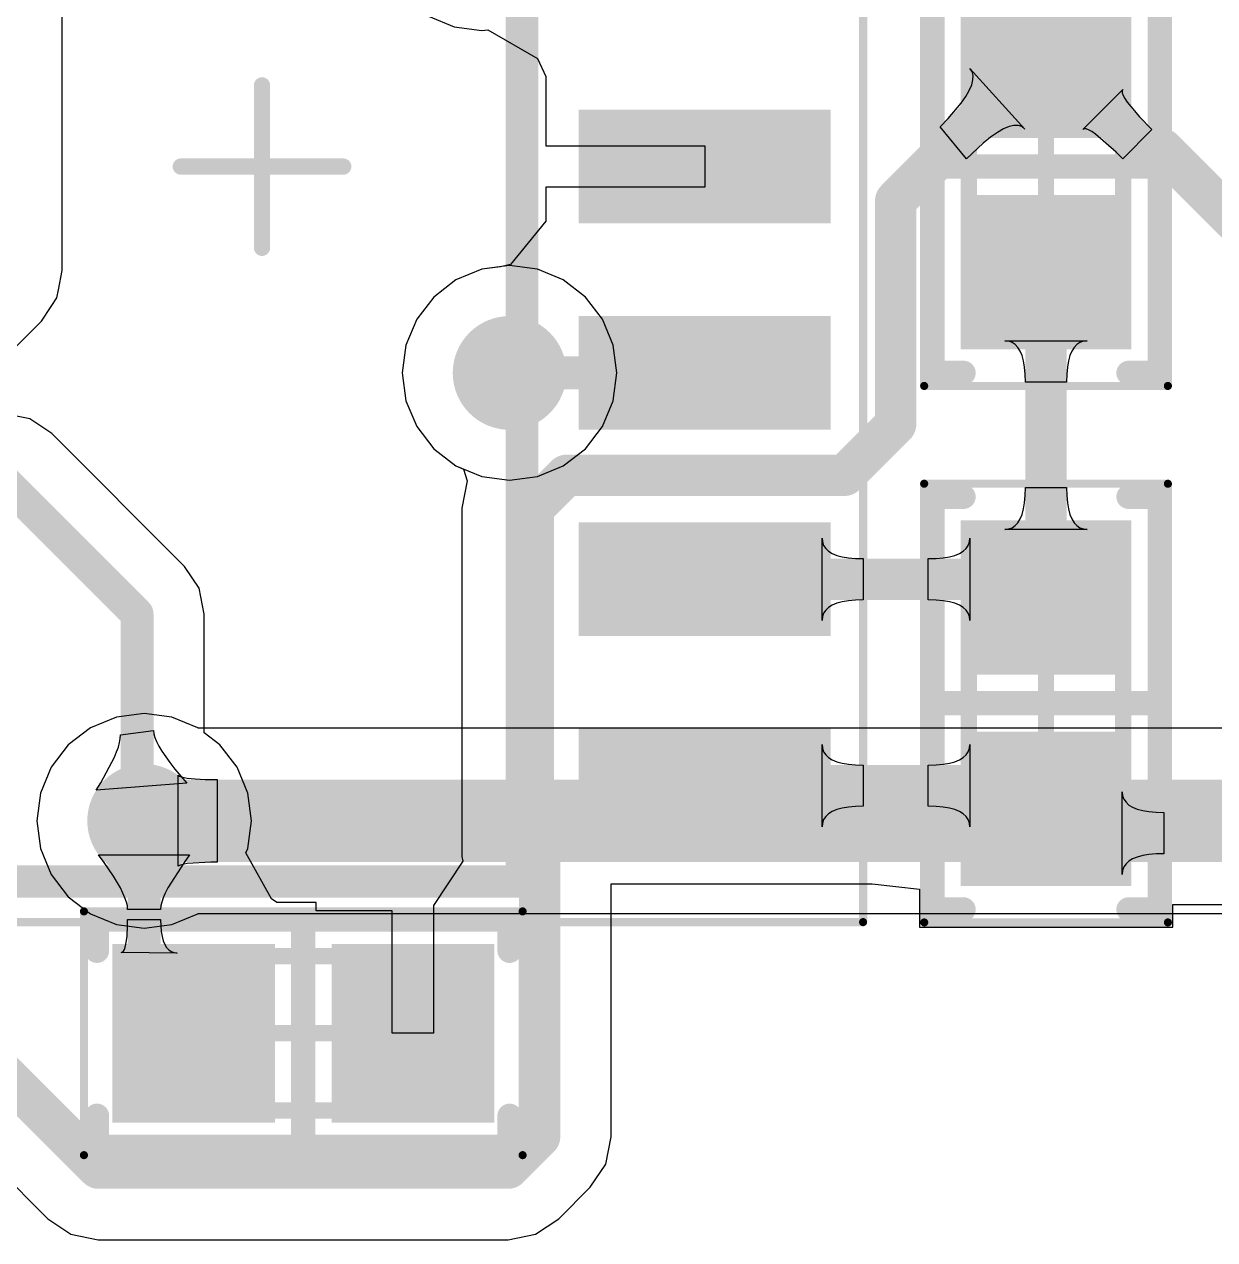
# Model space of a CAD drawing. Header units: inches. Extents: x -0.14 to 3.29, y -0.08 to 7.88.
# Drawn here: x 1.5191 to 1.8076, y 1.291 to 1.5855 of the extents above; entities that cross this region are included whole.
import ezdxf

# ---------------------------------------------------------------- set-up
doc = ezdxf.new("R2010")
doc.units = ezdxf.units.IN
doc.header["$MEASUREMENT"] = 0
for name, color, linetype in [('Bottom Layer', 5, 'Continuous'), ('Top 3D Body', 56, 'Continuous'), ('Top Courtyard', 56, 'Continuous'), ('Top Layer', 1, 'Continuous'), ('Top Overlay', 2, 'Continuous'), ('Top Paste', 8, 'Continuous'), ('Top Solder', 216, 'Continuous'), ('Via Holes', 16, 'Continuous')]:
    doc.layers.add(name, color=color, linetype=linetype)

# ---------------------------------------------------------------- blocks, each defined once
blk = doc.blocks.new('34355DA5_B1DA_47C2_A88A_ECF82120A4F7_249')
at = {"layer": 'Top Layer'}
for points in [[(0.07874, -0.01181), (0.07874, 0.01181), (0.13583, 0.01181), (0.13583, -0.01181)], [(0.07874, -0.06181), (0.07874, -0.03819), (0.13583, -0.03819), (0.13583, -0.06181)], [(0.07874, -0.11181), (0.07874, -0.08819), (0.13583, -0.08819), (0.13583, -0.11181)], [(0.07874, -0.16181), (0.07874, -0.13819), (0.13583, -0.13819), (0.13583, -0.16181)]]:
    blk.add_hatch(color=1, dxfattribs=at).paths.add_polyline_path(points)
at = {"layer": 'Top Paste'}
for points in [[(0.07874, -0.01181), (0.07874, 0.01181), (0.13583, 0.01181), (0.13583, -0.01181)], [(0.07874, -0.06181), (0.07874, -0.03819), (0.13583, -0.03819), (0.13583, -0.06181)], [(0.07874, -0.11181), (0.07874, -0.08819), (0.13583, -0.08819), (0.13583, -0.11181)], [(0.07874, -0.16181), (0.07874, -0.13819), (0.13583, -0.13819), (0.13583, -0.16181)]]:
    blk.add_hatch(color=8, dxfattribs=at).paths.add_polyline_path(points)
at = {"layer": 'Top Solder'}
for points in [[(0.07677, -0.01378), (0.07677, 0.01378), (0.13779, 0.01378), (0.13779, -0.01378)], [(0.07677, -0.06378), (0.07677, -0.03622), (0.13779, -0.03622), (0.13779, -0.06378)], [(0.07677, -0.11378), (0.07677, -0.08622), (0.13779, -0.08622), (0.13779, -0.11378)], [(0.07677, -0.16378), (0.07677, -0.13622), (0.13779, -0.13622), (0.13779, -0.16378)]]:
    blk.add_hatch(color=216, dxfattribs=at).paths.add_polyline_path(points)
at = {"layer": 'Top Courtyard'}
for points in [[(0.14567, -0.18307, 0.00197, 0.00197, 0), (0.14567, 0.18307, 0.00197, 0.00197, 0)], [(0, -0.01969, 0.00394, 0.00394, 0), (0, 0.01968, 0.00394, 0.00394, 0)], [(-0.01969, 0, 0.00394, 0.00394, 0), (0.01968, 0, 0.00394, 0.00394, 0)], [(-0.14567, -0.18307, 0.00197, 0.00197, 0), (0.14567, -0.18307, 0.00197, 0.00197, 0)]]:
    blk.add_lwpolyline(points, format="xyseb", dxfattribs=at)
for points in [[(-0.00098, 0.01968, 0.00197, 0.00197, 1), (0.00098, 0.01968, 0.00197, 0.00197, 1)], [(-0.02067, 0, 0.00197, 0.00197, 1), (-0.0187, 0, 0.00197, 0.00197, 1)], [(0.0187, 0, 0.00197, 0.00197, 1), (0.02067, 0, 0.00197, 0.00197, 1)], [(-0.00098, -0.01969, 0.00197, 0.00197, 1), (0.00098, -0.01969, 0.00197, 0.00197, 1)], [(0.14518, -0.18307, 0.000984, 0.000984, 1), (0.14616, -0.18307, 0.000984, 0.000984, 1)], [(0.14518, -0.18307, 0.000984, 0.000984, 1), (0.14616, -0.18307, 0.000984, 0.000984, 1)]]:
    blk.add_lwpolyline(points, format="xyseb", close=True, dxfattribs=at)
at = {"layer": 'Top Overlay'}
for points in [[(0.06299, -0.17323, 0.00787, 0.00787, 0), (0.06299, 0.17323, 0.00787, 0.00787, 0)], [(-0.06299, -0.17323, 0.00787, 0.00787, 0), (0.06299, -0.17323, 0.00787, 0.00787, 0)]]:
    blk.add_lwpolyline(points, format="xyseb", dxfattribs=at)
blk.add_lwpolyline([(0.06102, -0.17323, 0.00394, 0.00394, 1), (0.06496, -0.17323, 0.00394, 0.00394, 1)], format="xyseb", close=True, dxfattribs=at)
blk.add_lwpolyline([(0.06102, -0.17323, 0.00394, 0.00394, 1), (0.06496, -0.17323, 0.00394, 0.00394, 1)], format="xyseb", close=True, dxfattribs=at)
blk = doc.blocks.new('RES_0603_1608_264')
at = {"layer": 'Top Layer'}
for points in [[(-0.04232, -0.0187), (-0.04232, 0.0187), (-0.00886, 0.0187), (-0.00886, -0.0187)], [(0.00886, -0.0187), (0.00886, 0.0187), (0.04232, 0.0187), (0.04232, -0.0187)]]:
    blk.add_hatch(color=1, dxfattribs=at).paths.add_polyline_path(points)
at = {"layer": 'Top Paste'}
for points in [[(-0.04232, -0.0187), (-0.04232, 0.0187), (-0.00886, 0.0187), (-0.00886, -0.0187)], [(0.00886, -0.0187), (0.00886, 0.0187), (0.04232, 0.0187), (0.04232, -0.0187)]]:
    blk.add_hatch(color=8, dxfattribs=at).paths.add_polyline_path(points)
at = {"layer": 'Top Solder'}
for points in [[(-0.04429, -0.02067), (-0.04429, 0.02067), (-0.00689, 0.02067), (-0.00689, -0.02067)], [(0.00689, -0.02067), (0.00689, 0.02067), (0.04429, 0.02067), (0.04429, -0.02067)]]:
    blk.add_hatch(color=216, dxfattribs=at).paths.add_polyline_path(points)
at = {"layer": 'Top 3D Body'}
for points in [[(-0.03445, -0.0187, 0.00394, 0.00394, 0), (-0.03445, 0.0187, 0.00394, 0.00394, 0)], [(0.03445, 0.0187, 0.00394, 0.00394, 0), (-0.03445, 0.0187, 0.00394, 0.00394, 0)], [(0.03445, -0.0187, 0.00394, 0.00394, 0), (0.03445, 0.0187, 0.00394, 0.00394, 0)], [(0.03445, -0.0187, 0.00394, 0.00394, 0), (-0.03445, -0.0187, 0.00394, 0.00394, 0)]]:
    blk.add_lwpolyline(points, format="xyseb", dxfattribs=at)
for points in [[(-0.03543, 0.0187, 0.00197, 0.00197, 1), (-0.03346, 0.0187, 0.00197, 0.00197, 1)], [(-0.03543, 0.0187, 0.00197, 0.00197, 1), (-0.03346, 0.0187, 0.00197, 0.00197, 1)], [(0.03347, 0.0187, 0.00197, 0.00197, 1), (0.03543, 0.0187, 0.00197, 0.00197, 1)], [(0.03347, 0.0187, 0.00197, 0.00197, 1), (0.03543, 0.0187, 0.00197, 0.00197, 1)], [(-0.03543, -0.0187, 0.00197, 0.00197, 1), (-0.03346, -0.0187, 0.00197, 0.00197, 1)], [(-0.03543, -0.0187, 0.00197, 0.00197, 1), (-0.03346, -0.0187, 0.00197, 0.00197, 1)], [(0.03347, -0.0187, 0.00197, 0.00197, 1), (0.03543, -0.0187, 0.00197, 0.00197, 1)], [(0.03347, -0.0187, 0.00197, 0.00197, 1), (0.03543, -0.0187, 0.00197, 0.00197, 1)]]:
    blk.add_lwpolyline(points, format="xyseb", close=True, dxfattribs=at)
at = {"layer": 'Top Courtyard'}
for points in [[(-0.05315, -0.02953, 0.00197, 0.00197, 0), (-0.05315, 0.02953, 0.00197, 0.00197, 0)], [(0.05315, 0.02953, 0.00197, 0.00197, 0), (-0.05315, 0.02953, 0.00197, 0.00197, 0)], [(0.05315, -0.02953, 0.00197, 0.00197, 0), (0.05315, 0.02953, 0.00197, 0.00197, 0)], [(0, -0.0187, 0.00394, 0.00394, 0), (0, 0.0187, 0.00394, 0.00394, 0)], [(0.0187, 0, 0.00394, 0.00394, 0), (-0.0187, 0, 0.00394, 0.00394, 0)], [(0.05315, -0.02953, 0.00197, 0.00197, 0), (-0.05315, -0.02953, 0.00197, 0.00197, 0)]]:
    blk.add_lwpolyline(points, format="xyseb", dxfattribs=at)
for points in [[(-0.05364, 0.02953, 0.000984, 0.000984, 1), (-0.05266, 0.02953, 0.000984, 0.000984, 1)], [(-0.05364, 0.02953, 0.000984, 0.000984, 1), (-0.05266, 0.02953, 0.000984, 0.000984, 1)], [(0.05266, 0.02953, 0.000984, 0.000984, 1), (0.05364, 0.02953, 0.000984, 0.000984, 1)], [(0.05266, 0.02953, 0.000984, 0.000984, 1), (0.05364, 0.02953, 0.000984, 0.000984, 1)], [(-0.00098, 0.0187, 0.00197, 0.00197, 1), (0.00098, 0.0187, 0.00197, 0.00197, 1)], [(-0.01968, 0, 0.00197, 0.00197, 1), (-0.01772, 0, 0.00197, 0.00197, 1)], [(0.01772, 0, 0.00197, 0.00197, 1), (0.01969, 0, 0.00197, 0.00197, 1)], [(-0.00098, -0.0187, 0.00197, 0.00197, 1), (0.00098, -0.0187, 0.00197, 0.00197, 1)], [(-0.05364, -0.02953, 0.000984, 0.000984, 1), (-0.05266, -0.02953, 0.000984, 0.000984, 1)], [(-0.05364, -0.02953, 0.000984, 0.000984, 1), (-0.05266, -0.02953, 0.000984, 0.000984, 1)], [(0.05266, -0.02953, 0.000984, 0.000984, 1), (0.05364, -0.02953, 0.000984, 0.000984, 1)], [(0.05266, -0.02953, 0.000984, 0.000984, 1), (0.05364, -0.02953, 0.000984, 0.000984, 1)]]:
    blk.add_lwpolyline(points, format="xyseb", close=True, dxfattribs=at)
at = {"layer": 'Top Overlay'}
for points in [[(-0.05, 0.02, 0.00591, 0.00591, 0), (-0.05, 0.02756, 0.00591, 0.00591, 0)], [(0.05, 0.02756, 0.00591, 0.00591, 0), (-0.05, 0.02756, 0.00591, 0.00591, 0)], [(0, -0.02756, 0.00591, 0.00591, 0), (0, 0.02756, 0.00591, 0.00591, 0)], [(0.05, 0.02, 0.00591, 0.00591, 0), (0.05, 0.02756, 0.00591, 0.00591, 0)], [(-0.05, -0.02756, 0.00591, 0.00591, 0), (-0.05, -0.02, 0.00591, 0.00591, 0)], [(0.05, -0.02756, 0.00591, 0.00591, 0), (0.05, -0.02, 0.00591, 0.00591, 0)], [(0.05, -0.02756, 0.00591, 0.00591, 0), (-0.05, -0.02756, 0.00591, 0.00591, 0)]]:
    blk.add_lwpolyline(points, format="xyseb", dxfattribs=at)
for points in [[(-0.05148, 0.02756, 0.00295, 0.00295, 1), (-0.04852, 0.02756, 0.00295, 0.00295, 1)], [(-0.05148, 0.02756, 0.00295, 0.00295, 1), (-0.04852, 0.02756, 0.00295, 0.00295, 1)], [(-0.00148, 0.02756, 0.00295, 0.00295, 1), (0.00148, 0.02756, 0.00295, 0.00295, 1)], [(0.04852, 0.02756, 0.00295, 0.00295, 1), (0.05148, 0.02756, 0.00295, 0.00295, 1)], [(0.04852, 0.02756, 0.00295, 0.00295, 1), (0.05148, 0.02756, 0.00295, 0.00295, 1)], [(-0.05148, 0.02, 0.00295, 0.00295, 1), (-0.04852, 0.02, 0.00295, 0.00295, 1)], [(0.04852, 0.02, 0.00295, 0.00295, 1), (0.05148, 0.02, 0.00295, 0.00295, 1)], [(-0.05148, -0.02, 0.00295, 0.00295, 1), (-0.04852, -0.02, 0.00295, 0.00295, 1)], [(0.04852, -0.02, 0.00295, 0.00295, 1), (0.05148, -0.02, 0.00295, 0.00295, 1)], [(-0.05148, -0.02756, 0.00295, 0.00295, 1), (-0.04852, -0.02756, 0.00295, 0.00295, 1)], [(-0.05148, -0.02756, 0.00295, 0.00295, 1), (-0.04852, -0.02756, 0.00295, 0.00295, 1)], [(-0.00148, -0.02756, 0.00295, 0.00295, 1), (0.00148, -0.02756, 0.00295, 0.00295, 1)], [(0.04852, -0.02756, 0.00295, 0.00295, 1), (0.05148, -0.02756, 0.00295, 0.00295, 1)], [(0.04852, -0.02756, 0.00295, 0.00295, 1), (0.05148, -0.02756, 0.00295, 0.00295, 1)]]:
    blk.add_lwpolyline(points, format="xyseb", close=True, dxfattribs=at)
blk = doc.blocks.new('RES_0603_1608_270')
at = {"layer": 'Top Layer'}
for points in [[(-0.04232, -0.0187), (-0.04232, 0.0187), (-0.00886, 0.0187), (-0.00886, -0.0187)], [(0.00886, -0.0187), (0.00886, 0.0187), (0.04232, 0.0187), (0.04232, -0.0187)]]:
    blk.add_hatch(color=1, dxfattribs=at).paths.add_polyline_path(points)
at = {"layer": 'Top Paste'}
for points in [[(-0.04232, -0.0187), (-0.04232, 0.0187), (-0.00886, 0.0187), (-0.00886, -0.0187)], [(0.00886, -0.0187), (0.00886, 0.0187), (0.04232, 0.0187), (0.04232, -0.0187)]]:
    blk.add_hatch(color=8, dxfattribs=at).paths.add_polyline_path(points)
at = {"layer": 'Top Solder'}
for points in [[(-0.04429, -0.02067), (-0.04429, 0.02067), (-0.00689, 0.02067), (-0.00689, -0.02067)], [(0.00689, -0.02067), (0.00689, 0.02067), (0.04429, 0.02067), (0.04429, -0.02067)]]:
    blk.add_hatch(color=216, dxfattribs=at).paths.add_polyline_path(points)
at = {"layer": 'Top 3D Body'}
for points in [[(-0.03445, -0.0187, 0.00394, 0.00394, 0), (-0.03445, 0.0187, 0.00394, 0.00394, 0)], [(0.03445, 0.0187, 0.00394, 0.00394, 0), (-0.03445, 0.0187, 0.00394, 0.00394, 0)], [(0.03445, -0.0187, 0.00394, 0.00394, 0), (0.03445, 0.0187, 0.00394, 0.00394, 0)], [(0.03445, -0.0187, 0.00394, 0.00394, 0), (-0.03445, -0.0187, 0.00394, 0.00394, 0)]]:
    blk.add_lwpolyline(points, format="xyseb", dxfattribs=at)
for points in [[(-0.03543, 0.0187, 0.00197, 0.00197, 1), (-0.03346, 0.0187, 0.00197, 0.00197, 1)], [(-0.03543, 0.0187, 0.00197, 0.00197, 1), (-0.03346, 0.0187, 0.00197, 0.00197, 1)], [(0.03347, 0.0187, 0.00197, 0.00197, 1), (0.03543, 0.0187, 0.00197, 0.00197, 1)], [(0.03347, 0.0187, 0.00197, 0.00197, 1), (0.03543, 0.0187, 0.00197, 0.00197, 1)], [(-0.03543, -0.0187, 0.00197, 0.00197, 1), (-0.03346, -0.0187, 0.00197, 0.00197, 1)], [(-0.03543, -0.0187, 0.00197, 0.00197, 1), (-0.03346, -0.0187, 0.00197, 0.00197, 1)], [(0.03347, -0.0187, 0.00197, 0.00197, 1), (0.03543, -0.0187, 0.00197, 0.00197, 1)], [(0.03347, -0.0187, 0.00197, 0.00197, 1), (0.03543, -0.0187, 0.00197, 0.00197, 1)]]:
    blk.add_lwpolyline(points, format="xyseb", close=True, dxfattribs=at)
at = {"layer": 'Top Courtyard'}
for points in [[(-0.05315, -0.02953, 0.00197, 0.00197, 0), (-0.05315, 0.02953, 0.00197, 0.00197, 0)], [(0.05315, 0.02953, 0.00197, 0.00197, 0), (-0.05315, 0.02953, 0.00197, 0.00197, 0)], [(0.05315, -0.02953, 0.00197, 0.00197, 0), (0.05315, 0.02953, 0.00197, 0.00197, 0)], [(0, -0.0187, 0.00394, 0.00394, 0), (0, 0.0187, 0.00394, 0.00394, 0)], [(0.0187, 0, 0.00394, 0.00394, 0), (-0.0187, 0, 0.00394, 0.00394, 0)], [(0.05315, -0.02953, 0.00197, 0.00197, 0), (-0.05315, -0.02953, 0.00197, 0.00197, 0)]]:
    blk.add_lwpolyline(points, format="xyseb", dxfattribs=at)
for points in [[(-0.05364, 0.02953, 0.000984, 0.000984, 1), (-0.05266, 0.02953, 0.000984, 0.000984, 1)], [(-0.05364, 0.02953, 0.000984, 0.000984, 1), (-0.05266, 0.02953, 0.000984, 0.000984, 1)], [(0.05266, 0.02953, 0.000984, 0.000984, 1), (0.05364, 0.02953, 0.000984, 0.000984, 1)], [(0.05266, 0.02953, 0.000984, 0.000984, 1), (0.05364, 0.02953, 0.000984, 0.000984, 1)], [(-0.00098, 0.0187, 0.00197, 0.00197, 1), (0.00098, 0.0187, 0.00197, 0.00197, 1)], [(-0.01968, 0, 0.00197, 0.00197, 1), (-0.01772, 0, 0.00197, 0.00197, 1)], [(0.01772, 0, 0.00197, 0.00197, 1), (0.01969, 0, 0.00197, 0.00197, 1)], [(-0.00098, -0.0187, 0.00197, 0.00197, 1), (0.00098, -0.0187, 0.00197, 0.00197, 1)], [(-0.05364, -0.02953, 0.000984, 0.000984, 1), (-0.05266, -0.02953, 0.000984, 0.000984, 1)], [(-0.05364, -0.02953, 0.000984, 0.000984, 1), (-0.05266, -0.02953, 0.000984, 0.000984, 1)], [(0.05266, -0.02953, 0.000984, 0.000984, 1), (0.05364, -0.02953, 0.000984, 0.000984, 1)], [(0.05266, -0.02953, 0.000984, 0.000984, 1), (0.05364, -0.02953, 0.000984, 0.000984, 1)]]:
    blk.add_lwpolyline(points, format="xyseb", close=True, dxfattribs=at)
at = {"layer": 'Top Overlay'}
for points in [[(-0.05, 0.02, 0.00591, 0.00591, 0), (-0.05, 0.02756, 0.00591, 0.00591, 0)], [(0.05, 0.02756, 0.00591, 0.00591, 0), (-0.05, 0.02756, 0.00591, 0.00591, 0)], [(0, -0.02756, 0.00591, 0.00591, 0), (0, 0.02756, 0.00591, 0.00591, 0)], [(0.05, 0.02, 0.00591, 0.00591, 0), (0.05, 0.02756, 0.00591, 0.00591, 0)], [(-0.05, -0.02756, 0.00591, 0.00591, 0), (-0.05, -0.02, 0.00591, 0.00591, 0)], [(0.05, -0.02756, 0.00591, 0.00591, 0), (0.05, -0.02, 0.00591, 0.00591, 0)], [(0.05, -0.02756, 0.00591, 0.00591, 0), (-0.05, -0.02756, 0.00591, 0.00591, 0)]]:
    blk.add_lwpolyline(points, format="xyseb", dxfattribs=at)
for points in [[(-0.05148, 0.02756, 0.00295, 0.00295, 1), (-0.04852, 0.02756, 0.00295, 0.00295, 1)], [(-0.05148, 0.02756, 0.00295, 0.00295, 1), (-0.04852, 0.02756, 0.00295, 0.00295, 1)], [(-0.00148, 0.02756, 0.00295, 0.00295, 1), (0.00148, 0.02756, 0.00295, 0.00295, 1)], [(0.04852, 0.02756, 0.00295, 0.00295, 1), (0.05148, 0.02756, 0.00295, 0.00295, 1)], [(0.04852, 0.02756, 0.00295, 0.00295, 1), (0.05148, 0.02756, 0.00295, 0.00295, 1)], [(-0.05148, 0.02, 0.00295, 0.00295, 1), (-0.04852, 0.02, 0.00295, 0.00295, 1)], [(0.04852, 0.02, 0.00295, 0.00295, 1), (0.05148, 0.02, 0.00295, 0.00295, 1)], [(-0.05148, -0.02, 0.00295, 0.00295, 1), (-0.04852, -0.02, 0.00295, 0.00295, 1)], [(0.04852, -0.02, 0.00295, 0.00295, 1), (0.05148, -0.02, 0.00295, 0.00295, 1)], [(-0.05148, -0.02756, 0.00295, 0.00295, 1), (-0.04852, -0.02756, 0.00295, 0.00295, 1)], [(-0.05148, -0.02756, 0.00295, 0.00295, 1), (-0.04852, -0.02756, 0.00295, 0.00295, 1)], [(-0.00148, -0.02756, 0.00295, 0.00295, 1), (0.00148, -0.02756, 0.00295, 0.00295, 1)], [(0.04852, -0.02756, 0.00295, 0.00295, 1), (0.05148, -0.02756, 0.00295, 0.00295, 1)], [(0.04852, -0.02756, 0.00295, 0.00295, 1), (0.05148, -0.02756, 0.00295, 0.00295, 1)]]:
    blk.add_lwpolyline(points, format="xyseb", close=True, dxfattribs=at)
blk = doc.blocks.new('CAP_0603_1608_464')
at = {"layer": 'Top Layer'}
for points in [[(-0.04429, -0.01968), (-0.04429, 0.01969), (-0.00886, 0.01969), (-0.00886, -0.01968)], [(0.00886, -0.01968), (0.00886, 0.01969), (0.04429, 0.01969), (0.04429, -0.01968)]]:
    blk.add_hatch(color=1, dxfattribs=at).paths.add_polyline_path(points)
at = {"layer": 'Top Paste'}
for points in [[(-0.04429, -0.01968), (-0.04429, 0.01969), (-0.00886, 0.01969), (-0.00886, -0.01968)], [(0.00886, -0.01968), (0.00886, 0.01969), (0.04429, 0.01969), (0.04429, -0.01968)]]:
    blk.add_hatch(color=8, dxfattribs=at).paths.add_polyline_path(points)
at = {"layer": 'Top Solder'}
for points in [[(-0.04626, -0.02165), (-0.04626, 0.02165), (-0.00689, 0.02165), (-0.00689, -0.02165)], [(0.00689, -0.02165), (0.00689, 0.02165), (0.04626, 0.02165), (0.04626, -0.02165)]]:
    blk.add_hatch(color=216, dxfattribs=at).paths.add_polyline_path(points)
at = {"layer": 'Top 3D Body'}
for points in [[(-0.03445, -0.0187, 0.00394, 0.00394, 0), (-0.03445, 0.0187, 0.00394, 0.00394, 0)], [(-0.03445, 0.0187, 0.00394, 0.00394, 0), (0.03445, 0.0187, 0.00394, 0.00394, 0)], [(0.03445, -0.0187, 0.00394, 0.00394, 0), (0.03445, 0.0187, 0.00394, 0.00394, 0)], [(-0.03445, -0.0187, 0.00394, 0.00394, 0), (0.03445, -0.0187, 0.00394, 0.00394, 0)]]:
    blk.add_lwpolyline(points, format="xyseb", dxfattribs=at)
for points in [[(-0.03543, 0.0187, 0.00197, 0.00197, 1), (-0.03347, 0.0187, 0.00197, 0.00197, 1)], [(-0.03543, 0.0187, 0.00197, 0.00197, 1), (-0.03347, 0.0187, 0.00197, 0.00197, 1)], [(0.03346, 0.0187, 0.00197, 0.00197, 1), (0.03543, 0.0187, 0.00197, 0.00197, 1)], [(0.03346, 0.0187, 0.00197, 0.00197, 1), (0.03543, 0.0187, 0.00197, 0.00197, 1)], [(-0.03543, -0.0187, 0.00197, 0.00197, 1), (-0.03347, -0.0187, 0.00197, 0.00197, 1)], [(-0.03543, -0.0187, 0.00197, 0.00197, 1), (-0.03347, -0.0187, 0.00197, 0.00197, 1)], [(0.03346, -0.0187, 0.00197, 0.00197, 1), (0.03543, -0.0187, 0.00197, 0.00197, 1)], [(0.03346, -0.0187, 0.00197, 0.00197, 1), (0.03543, -0.0187, 0.00197, 0.00197, 1)]]:
    blk.add_lwpolyline(points, format="xyseb", close=True, dxfattribs=at)
at = {"layer": 'Top Courtyard'}
for points in [[(-0.05315, -0.02953, 0.00197, 0.00197, 0), (-0.05315, 0.02953, 0.00197, 0.00197, 0)], [(-0.05315, 0.02953, 0.00197, 0.00197, 0), (0.05315, 0.02953, 0.00197, 0.00197, 0)], [(0.05315, -0.02953, 0.00197, 0.00197, 0), (0.05315, 0.02953, 0.00197, 0.00197, 0)], [(0, -0.0187, 0.00394, 0.00394, 0), (0, 0.0187, 0.00394, 0.00394, 0)], [(-0.0187, 0, 0.00394, 0.00394, 0), (0.0187, 0, 0.00394, 0.00394, 0)], [(-0.05315, -0.02953, 0.00197, 0.00197, 0), (0.05315, -0.02953, 0.00197, 0.00197, 0)]]:
    blk.add_lwpolyline(points, format="xyseb", dxfattribs=at)
for points in [[(-0.05364, 0.02953, 0.000984, 0.000984, 1), (-0.05266, 0.02953, 0.000984, 0.000984, 1)], [(-0.05364, 0.02953, 0.000984, 0.000984, 1), (-0.05266, 0.02953, 0.000984, 0.000984, 1)], [(0.05266, 0.02953, 0.000984, 0.000984, 1), (0.05364, 0.02953, 0.000984, 0.000984, 1)], [(0.05266, 0.02953, 0.000984, 0.000984, 1), (0.05364, 0.02953, 0.000984, 0.000984, 1)], [(-0.00098, 0.0187, 0.00197, 0.00197, 1), (0.00098, 0.0187, 0.00197, 0.00197, 1)], [(-0.01969, 0, 0.00197, 0.00197, 1), (-0.01772, 0, 0.00197, 0.00197, 1)], [(0.01772, 0, 0.00197, 0.00197, 1), (0.01968, 0, 0.00197, 0.00197, 1)], [(-0.00098, -0.0187, 0.00197, 0.00197, 1), (0.00098, -0.0187, 0.00197, 0.00197, 1)], [(-0.05364, -0.02953, 0.000984, 0.000984, 1), (-0.05266, -0.02953, 0.000984, 0.000984, 1)], [(-0.05364, -0.02953, 0.000984, 0.000984, 1), (-0.05266, -0.02953, 0.000984, 0.000984, 1)], [(0.05266, -0.02953, 0.000984, 0.000984, 1), (0.05364, -0.02953, 0.000984, 0.000984, 1)], [(0.05266, -0.02953, 0.000984, 0.000984, 1), (0.05364, -0.02953, 0.000984, 0.000984, 1)]]:
    blk.add_lwpolyline(points, format="xyseb", close=True, dxfattribs=at)
at = {"layer": 'Top Overlay'}
for points in [[(-0.05, 0.02756, 0.00591, 0.00591, 0), (0.05, 0.02756, 0.00591, 0.00591, 0)], [(-0.05, 0.02, 0.00591, 0.00591, 0), (-0.05, 0.02756, 0.00591, 0.00591, 0)], [(0, -0.02756, 0.00591, 0.00591, 0), (0, 0.02756, 0.00591, 0.00591, 0)], [(0.05, 0.02, 0.00591, 0.00591, 0), (0.05, 0.02756, 0.00591, 0.00591, 0)], [(-0.05, -0.02756, 0.00591, 0.00591, 0), (-0.05, -0.02, 0.00591, 0.00591, 0)], [(0.05, -0.02756, 0.00591, 0.00591, 0), (0.05, -0.02, 0.00591, 0.00591, 0)], [(-0.05, -0.02756, 0.00591, 0.00591, 0), (0.05, -0.02756, 0.00591, 0.00591, 0)]]:
    blk.add_lwpolyline(points, format="xyseb", dxfattribs=at)
for points in [[(-0.05148, 0.02756, 0.00295, 0.00295, 1), (-0.04852, 0.02756, 0.00295, 0.00295, 1)], [(-0.05148, 0.02756, 0.00295, 0.00295, 1), (-0.04852, 0.02756, 0.00295, 0.00295, 1)], [(-0.00148, 0.02756, 0.00295, 0.00295, 1), (0.00148, 0.02756, 0.00295, 0.00295, 1)], [(0.04852, 0.02756, 0.00295, 0.00295, 1), (0.05148, 0.02756, 0.00295, 0.00295, 1)], [(0.04852, 0.02756, 0.00295, 0.00295, 1), (0.05148, 0.02756, 0.00295, 0.00295, 1)], [(-0.05148, 0.02, 0.00295, 0.00295, 1), (-0.04852, 0.02, 0.00295, 0.00295, 1)], [(0.04852, 0.02, 0.00295, 0.00295, 1), (0.05148, 0.02, 0.00295, 0.00295, 1)], [(-0.05148, -0.02, 0.00295, 0.00295, 1), (-0.04852, -0.02, 0.00295, 0.00295, 1)], [(0.04852, -0.02, 0.00295, 0.00295, 1), (0.05148, -0.02, 0.00295, 0.00295, 1)], [(-0.05148, -0.02756, 0.00295, 0.00295, 1), (-0.04852, -0.02756, 0.00295, 0.00295, 1)], [(-0.05148, -0.02756, 0.00295, 0.00295, 1), (-0.04852, -0.02756, 0.00295, 0.00295, 1)], [(-0.00148, -0.02756, 0.00295, 0.00295, 1), (0.00148, -0.02756, 0.00295, 0.00295, 1)], [(0.04852, -0.02756, 0.00295, 0.00295, 1), (0.05148, -0.02756, 0.00295, 0.00295, 1)], [(0.04852, -0.02756, 0.00295, 0.00295, 1), (0.05148, -0.02756, 0.00295, 0.00295, 1)]]:
    blk.add_lwpolyline(points, format="xyseb", close=True, dxfattribs=at)

msp = doc.modelspace()

# ---------------------------------------------------------------- hatches: boundary and pattern name
at = {"layer": 'Bottom Layer'}
h = msp.add_hatch(color=5, dxfattribs=at)
edge = h.paths.add_edge_path()
edge.add_arc((1.63669, 1.50102), 0.01378, 0, 360)
h = msp.add_hatch(color=5, dxfattribs=at)
edge = h.paths.add_edge_path()
edge.add_arc((1.54812, 1.3925), 0.01378, 0, 360)
at = {"layer": 'Top Layer'}
h = msp.add_hatch(color=1, dxfattribs=at)
edge = h.paths.add_edge_path()
edge.add_arc((1.63669, 1.50102), 0.01378, 0, 360)
h = msp.add_hatch(color=1, dxfattribs=at)
edge = h.paths.add_edge_path()
edge.add_arc((1.54812, 1.3925), 0.01378, 0, 360)
at = {"layer": 'Via Holes'}
h = msp.add_hatch(color=7, dxfattribs=at)
edge = h.paths.add_edge_path()
edge.add_arc((1.63669, 1.50102), 0.00689, 0, 360)
h = msp.add_hatch(color=7, dxfattribs=at)
edge = h.paths.add_edge_path()
edge.add_arc((1.54812, 1.3925), 0.00689, 0, 360)

# ---------------------------------------------------------------- linework, layer by layer
at = {"layer": 'Bottom Layer'}
for p, q in [((1.62996, 1.52614), (1.62369, 1.52354)), ((1.63669, 1.52703), (1.62996, 1.52614)), ((1.64342, 1.52614), (1.63669, 1.52703)), ((1.64969, 1.52354), (1.64342, 1.52614)), ((1.62369, 1.52354), (1.61831, 1.51941)), ((1.65508, 1.51941), (1.64969, 1.52354)), ((1.61831, 1.51941), (1.61418, 1.51403)), ((1.65921, 1.51403), (1.65508, 1.51941)), ((1.61418, 1.51403), (1.61158, 1.50775)), ((1.66181, 1.50775), (1.65921, 1.51403)), ((1.61158, 1.50775), (1.61069, 1.50102)), ((1.6627, 1.50102), (1.66181, 1.50775)), ((1.61069, 1.50102), (1.61158, 1.49429)), ((1.66181, 1.49429), (1.6627, 1.50102)), ((1.61158, 1.49429), (1.61418, 1.48802)), ((1.65921, 1.48802), (1.66181, 1.49429)), ((1.61418, 1.48802), (1.61831, 1.48264)), ((1.65508, 1.48264), (1.65921, 1.48802)), ((1.61831, 1.48264), (1.62369, 1.47851)), ((1.64969, 1.47851), (1.65508, 1.48264)), ((1.62369, 1.47851), (1.62996, 1.47591)), ((1.64342, 1.47591), (1.64969, 1.47851)), ((1.62996, 1.47591), (1.63669, 1.47502)), ((1.63669, 1.47502), (1.64342, 1.47591)), ((1.54139, 1.41761), (1.53511, 1.41502)), ((1.54812, 1.4185), (1.54139, 1.41761)), ((1.55485, 1.41761), (1.54812, 1.4185)), ((1.56112, 1.41502), (1.55485, 1.41761)), ((1.53511, 1.41502), (1.52973, 1.41088)), ((1.56123, 1.41493), (1.56112, 1.41502)), ((2.02888, 1.41493), (1.56123, 1.41493)), ((1.52973, 1.41088), (1.5256, 1.4055)), ((1.5256, 1.4055), (1.523, 1.39923)), ((1.55639, 1.38148), (1.55639, 1.40352)), ((1.55639, 1.40352), (1.55673, 1.40332)), ((1.55673, 1.40332), (1.5572, 1.40315)), ((1.5572, 1.40315), (1.55781, 1.403)), ((1.55781, 1.403), (1.55856, 1.40287)), ((1.55856, 1.40287), (1.56045, 1.40266)), ((1.56045, 1.40266), (1.56289, 1.40254)), ((1.56289, 1.40254), (1.56586, 1.4025)), ((1.56586, 1.4025), (1.56586, 1.3825)), ((1.523, 1.39923), (1.52211, 1.3925)), ((1.52211, 1.3925), (1.523, 1.38577)), ((1.523, 1.38577), (1.5256, 1.3795)), ((1.55673, 1.38167), (1.55639, 1.38148)), ((1.5572, 1.38185), (1.55673, 1.38167)), ((1.55781, 1.382), (1.5572, 1.38185)), ((1.55856, 1.38213), (1.55781, 1.382)), ((1.56431, 1.38249), (1.55856, 1.38213)), ((1.56586, 1.3825), (1.56431, 1.38249)), ((1.5256, 1.3795), (1.52973, 1.37411)), ((1.52973, 1.37411), (1.53511, 1.36998)), ((1.53511, 1.36998), (1.54139, 1.36738)), ((1.55485, 1.36738), (1.56112, 1.36998)), ((1.56112, 1.36998), (1.56123, 1.37007)), ((1.56123, 1.37007), (2.03817, 1.37007)), ((1.54139, 1.36738), (1.54812, 1.3665)), ((1.54812, 1.3665), (1.55485, 1.36738))]:
    msp.add_line(p, q, dxfattribs=at)
msp.add_lwpolyline([(1.54812, 1.3925, 0.02, 0.02, 0), (2.03817, 1.3925, 0.02, 0.02, 0)], format="xyseb", dxfattribs=at)
msp.add_lwpolyline([(1.54312, 1.3925, 0.01, 0.01, 1), (1.55312, 1.3925, 0.01, 0.01, 1)], format="xyseb", close=True, dxfattribs=at)
at = {"layer": 'Top Layer'}
for p, q in [((1.52829, 1.52583), (1.52829, 1.71822)), ((1.617, 1.58748), (1.62327, 1.58488)), ((1.62327, 1.58488), (1.63, 1.584)), ((1.63, 1.584), (1.63143, 1.58419)), ((1.63143, 1.58419), (1.64343, 1.57721)), ((1.64343, 1.57721), (1.64543, 1.57283)), ((1.64543, 1.57283), (1.64543, 1.55602)), ((1.74876, 1.57402), (1.74823, 1.57481)), ((1.74823, 1.57481), (1.76159, 1.56012)), ((1.749, 1.57308), (1.74876, 1.57402)), ((1.74898, 1.57201), (1.749, 1.57308)), ((1.74809, 1.56946), (1.74867, 1.5708)), ((1.74867, 1.5708), (1.74898, 1.57201)), ((1.7756, 1.56), (1.78527, 1.56967)), ((1.78527, 1.56967), (1.78511, 1.56934)), ((1.7461, 1.56635), (1.74723, 1.56797)), ((1.74723, 1.56797), (1.74809, 1.56946)), ((1.78511, 1.56934), (1.78514, 1.56887)), ((1.78514, 1.56887), (1.78537, 1.56826)), ((1.78537, 1.56826), (1.78578, 1.5675)), ((1.78578, 1.5675), (1.78639, 1.56661)), ((1.743, 1.5627), (1.7461, 1.56635)), ((1.78639, 1.56661), (1.7872, 1.56557)), ((1.7872, 1.56557), (1.78938, 1.56307)), ((1.74104, 1.56067), (1.743, 1.5627)), ((1.75892, 1.561), (1.75773, 1.56072)), ((1.75996, 1.561), (1.75892, 1.561)), ((1.76085, 1.56071), (1.75996, 1.561)), ((1.78938, 1.56307), (1.79235, 1.56)), ((1.74744, 1.55293), (1.74104, 1.56067)), ((1.75327, 1.55813), (1.75148, 1.55668)), ((1.75491, 1.55928), (1.75327, 1.55813)), ((1.7564, 1.56014), (1.75491, 1.55928)), ((1.75773, 1.56072), (1.7564, 1.56014)), ((1.76159, 1.56012), (1.76085, 1.56071)), ((1.77593, 1.56017), (1.7756, 1.56)), ((1.77641, 1.56013), (1.77593, 1.56017)), ((1.77702, 1.55991), (1.77641, 1.56013)), ((1.77778, 1.55949), (1.77702, 1.55991)), ((1.77867, 1.55888), (1.77778, 1.55949)), ((1.78367, 1.55451), (1.77867, 1.55888)), ((1.79235, 1.56), (1.78527, 1.55293)), ((1.64543, 1.55602), (1.68398, 1.55602)), ((1.68398, 1.55602), (1.68398, 1.54602)), ((1.75148, 1.55668), (1.74744, 1.55293)), ((1.78527, 1.55293), (1.78367, 1.55451)), ((1.68398, 1.54602), (1.64543, 1.54602)), ((1.64543, 1.54602), (1.64543, 1.53778)), ((1.64543, 1.53778), (1.6369, 1.52728)), ((1.52736, 1.52116), (1.52829, 1.52583)), ((1.52829, 1.52583), (1.52829, 1.52583)), ((1.62996, 1.52614), (1.62369, 1.52354)), ((1.63446, 1.52673), (1.62996, 1.52614)), ((1.6369, 1.52728), (1.63446, 1.52673)), ((1.62369, 1.52354), (1.61831, 1.51941)), ((1.52697, 1.5192), (1.52736, 1.52116)), ((1.52321, 1.51358), (1.52559, 1.51714)), ((1.52559, 1.51714), (1.52697, 1.5192)), ((1.52697, 1.5192), (1.52697, 1.5192)), ((1.52697, 1.5192), (1.52697, 1.5192)), ((1.61831, 1.51941), (1.61418, 1.51403)), ((1.61418, 1.51403), (1.61158, 1.50775)), ((1.51278, 1.50315), (1.52321, 1.51358)), ((1.52321, 1.51358), (1.52321, 1.51358)), ((1.75764, 1.50872), (1.75669, 1.50882)), ((1.75669, 1.50882), (1.77669, 1.50882)), ((1.75849, 1.50842), (1.75764, 1.50872)), ((1.75924, 1.50792), (1.75849, 1.50842)), ((1.75989, 1.50722), (1.75924, 1.50792)), ((1.77414, 1.50792), (1.77349, 1.50722)), ((1.77489, 1.50842), (1.77414, 1.50792)), ((1.77574, 1.50872), (1.77489, 1.50842)), ((1.77669, 1.50882), (1.77574, 1.50872)), ((1.61158, 1.50775), (1.61069, 1.50102)), ((1.76044, 1.50632), (1.75989, 1.50722)), ((1.76089, 1.50522), (1.76044, 1.50632)), ((1.76124, 1.50392), (1.76089, 1.50522)), ((1.77249, 1.50522), (1.77214, 1.50392)), ((1.77294, 1.50632), (1.77249, 1.50522)), ((1.77349, 1.50722), (1.77294, 1.50632)), ((1.76149, 1.50242), (1.76124, 1.50392)), ((1.76164, 1.50072), (1.76149, 1.50242)), ((1.77189, 1.50242), (1.77174, 1.50072)), ((1.77214, 1.50392), (1.77189, 1.50242)), ((1.61069, 1.50102), (1.61158, 1.49429)), ((1.76169, 1.49882), (1.76164, 1.50072)), ((1.77174, 1.50072), (1.77169, 1.49882)), ((1.77169, 1.49882), (1.76169, 1.49882)), ((1.61158, 1.49429), (1.61418, 1.48802)), ((1.52042, 1.48991), (1.51594, 1.4908)), ((1.52572, 1.48637), (1.52042, 1.48991)), ((1.61418, 1.48802), (1.61831, 1.48264)), ((1.55794, 1.45415), (1.52572, 1.48637)), ((1.61831, 1.48264), (1.62369, 1.47851)), ((1.62369, 1.47851), (1.62554, 1.47774)), ((1.62554, 1.47774), (1.62642, 1.47485)), ((1.62642, 1.47485), (1.6251, 1.46822)), ((1.76164, 1.4713), (1.76169, 1.47323)), ((1.76169, 1.47323), (1.77169, 1.47323)), ((1.77169, 1.47323), (1.77174, 1.4713)), ((1.76124, 1.46807), (1.76149, 1.46958)), ((1.76149, 1.46958), (1.76164, 1.4713)), ((1.77174, 1.4713), (1.77189, 1.46958)), ((1.77189, 1.46958), (1.77214, 1.46807)), ((1.6251, 1.46822), (1.6251, 1.38383)), ((1.76044, 1.46564), (1.76089, 1.46675)), ((1.76089, 1.46675), (1.76124, 1.46807)), ((1.77214, 1.46807), (1.77249, 1.46675)), ((1.77249, 1.46675), (1.77294, 1.46564)), ((1.75849, 1.46351), (1.75924, 1.46402)), ((1.75924, 1.46402), (1.75989, 1.46473)), ((1.75989, 1.46473), (1.76044, 1.46564)), ((1.77294, 1.46564), (1.77349, 1.46473)), ((1.77349, 1.46473), (1.77414, 1.46402)), ((1.77414, 1.46402), (1.77489, 1.46351)), ((1.7124, 1.44102), (1.7124, 1.46102)), ((1.7124, 1.46102), (1.7125, 1.46007)), ((1.74813, 1.46007), (1.74823, 1.46102)), ((1.74823, 1.46102), (1.74823, 1.44102)), ((1.75669, 1.46311), (1.75764, 1.46321)), ((1.77669, 1.46311), (1.75669, 1.46311)), ((1.75764, 1.46321), (1.75849, 1.46351)), ((1.77489, 1.46351), (1.77574, 1.46321)), ((1.77574, 1.46321), (1.77669, 1.46311)), ((1.7125, 1.46007), (1.7128, 1.45922)), ((1.7128, 1.45922), (1.7133, 1.45847)), ((1.7133, 1.45847), (1.714, 1.45782)), ((1.714, 1.45782), (1.7149, 1.45727)), ((1.7457, 1.45727), (1.74661, 1.45782)), ((1.74661, 1.45782), (1.74732, 1.45847)), ((1.74732, 1.45847), (1.74783, 1.45922)), ((1.74783, 1.45922), (1.74813, 1.46007)), ((1.7149, 1.45727), (1.716, 1.45682)), ((1.716, 1.45682), (1.7173, 1.45647)), ((1.7173, 1.45647), (1.7188, 1.45622)), ((1.7188, 1.45622), (1.7205, 1.45607)), ((1.7205, 1.45607), (1.7224, 1.45602)), ((1.7224, 1.45602), (1.7224, 1.44602)), ((1.73811, 1.45602), (1.74004, 1.45607)), ((1.73811, 1.44602), (1.73811, 1.45602)), ((1.74004, 1.45607), (1.74176, 1.45622)), ((1.74176, 1.45622), (1.74327, 1.45647)), ((1.74327, 1.45647), (1.74459, 1.45682)), ((1.74459, 1.45682), (1.7457, 1.45727)), ((1.56147, 1.44886), (1.55794, 1.45415)), ((1.56271, 1.44261), (1.56147, 1.44886)), ((1.7205, 1.44597), (1.7188, 1.44582)), ((1.7224, 1.44602), (1.7205, 1.44597)), ((1.74004, 1.44597), (1.73811, 1.44602)), ((1.74176, 1.44582), (1.74004, 1.44597)), ((1.7133, 1.44357), (1.7128, 1.44282)), ((1.714, 1.44422), (1.7133, 1.44357)), ((1.7149, 1.44477), (1.714, 1.44422)), ((1.716, 1.44522), (1.7149, 1.44477)), ((1.7173, 1.44557), (1.716, 1.44522)), ((1.7188, 1.44582), (1.7173, 1.44557)), ((1.74327, 1.44557), (1.74176, 1.44582)), ((1.74459, 1.44522), (1.74327, 1.44557)), ((1.7457, 1.44477), (1.74459, 1.44522)), ((1.74661, 1.44422), (1.7457, 1.44477)), ((1.74732, 1.44357), (1.74661, 1.44422)), ((1.74783, 1.44282), (1.74732, 1.44357)), ((1.56271, 1.41379), (1.56271, 1.44261)), ((1.7125, 1.44197), (1.7124, 1.44102)), ((1.7128, 1.44282), (1.7125, 1.44197)), ((1.74813, 1.44197), (1.74783, 1.44282)), ((1.74823, 1.44102), (1.74813, 1.44197)), ((1.5424, 1.41331), (1.5504, 1.41436)), ((1.5504, 1.41436), (1.55048, 1.41358)), ((1.55048, 1.41358), (1.55072, 1.41269)), ((1.5665, 1.41088), (1.56271, 1.41379)), ((1.54187, 1.41037), (1.54216, 1.41145)), ((1.54216, 1.41145), (1.54234, 1.41243)), ((1.54234, 1.41243), (1.5424, 1.41331)), ((1.55072, 1.41269), (1.55113, 1.41169)), ((1.55113, 1.41169), (1.55169, 1.41059)), ((1.57063, 1.4055), (1.5665, 1.41088)), ((1.7124, 1.39102), (1.7124, 1.41102)), ((1.7124, 1.41102), (1.7125, 1.41007)), ((1.74813, 1.41007), (1.74823, 1.41102)), ((1.74823, 1.41102), (1.74823, 1.39102)), ((1.53761, 1.4017), (1.54092, 1.4079)), ((1.54092, 1.4079), (1.54145, 1.40919)), ((1.54145, 1.40919), (1.54187, 1.41037)), ((1.55169, 1.41059), (1.55241, 1.40937)), ((1.55241, 1.40937), (1.55435, 1.40659)), ((1.7125, 1.41007), (1.7128, 1.40922)), ((1.7128, 1.40922), (1.7133, 1.40847)), ((1.7133, 1.40847), (1.714, 1.40782)), ((1.714, 1.40782), (1.7149, 1.40727)), ((1.7457, 1.40727), (1.74661, 1.40782)), ((1.74661, 1.40782), (1.74732, 1.40847)), ((1.74732, 1.40847), (1.74783, 1.40922)), ((1.74783, 1.40922), (1.74813, 1.41007)), ((1.55435, 1.40659), (1.55556, 1.40504)), ((1.55556, 1.40504), (1.55846, 1.40161)), ((1.57323, 1.39923), (1.57063, 1.4055)), ((1.7149, 1.40727), (1.716, 1.40682)), ((1.716, 1.40682), (1.7173, 1.40647)), ((1.7173, 1.40647), (1.7188, 1.40622)), ((1.7188, 1.40622), (1.7205, 1.40607)), ((1.7205, 1.40607), (1.7224, 1.40602)), ((1.7224, 1.40602), (1.7224, 1.39602)), ((1.73811, 1.40602), (1.74004, 1.40607)), ((1.73811, 1.39602), (1.73811, 1.40602)), ((1.74004, 1.40607), (1.74176, 1.40622)), ((1.74176, 1.40622), (1.74327, 1.40647)), ((1.74327, 1.40647), (1.74459, 1.40682)), ((1.74459, 1.40682), (1.7457, 1.40727)), ((1.53649, 1.39989), (1.53761, 1.4017)), ((1.55846, 1.40161), (1.53649, 1.39989)), ((1.57412, 1.3925), (1.57323, 1.39923)), ((1.78515, 1.37953), (1.78515, 1.39953)), ((1.78515, 1.39953), (1.78526, 1.39858)), ((1.7205, 1.39597), (1.7188, 1.39582)), ((1.7224, 1.39602), (1.7205, 1.39597)), ((1.74004, 1.39597), (1.73811, 1.39602)), ((1.74176, 1.39582), (1.74004, 1.39597)), ((1.78526, 1.39858), (1.78556, 1.39773)), ((1.78556, 1.39773), (1.78607, 1.39698)), ((1.78607, 1.39698), (1.78677, 1.39633)), ((1.78677, 1.39633), (1.78768, 1.39578)), ((1.7133, 1.39357), (1.7128, 1.39282)), ((1.714, 1.39422), (1.7133, 1.39357)), ((1.7149, 1.39477), (1.714, 1.39422)), ((1.716, 1.39522), (1.7149, 1.39477)), ((1.7173, 1.39557), (1.716, 1.39522)), ((1.7188, 1.39582), (1.7173, 1.39557)), ((1.74327, 1.39557), (1.74176, 1.39582)), ((1.74459, 1.39522), (1.74327, 1.39557)), ((1.7457, 1.39477), (1.74459, 1.39522)), ((1.74661, 1.39422), (1.7457, 1.39477)), ((1.74732, 1.39357), (1.74661, 1.39422)), ((1.74783, 1.39282), (1.74732, 1.39357)), ((1.78768, 1.39578), (1.7888, 1.39533)), ((1.7888, 1.39533), (1.79011, 1.39498)), ((1.79011, 1.39498), (1.79163, 1.39473)), ((1.79163, 1.39473), (1.79335, 1.39458)), ((1.79335, 1.39458), (1.79527, 1.39453)), ((1.79527, 1.39453), (1.79527, 1.38453)), ((1.57323, 1.38577), (1.57412, 1.3925)), ((1.7125, 1.39197), (1.7124, 1.39102)), ((1.7128, 1.39282), (1.7125, 1.39197)), ((1.74813, 1.39197), (1.74783, 1.39282)), ((1.74823, 1.39102), (1.74813, 1.39197)), ((1.53843, 1.38241), (1.5371, 1.38422)), ((1.5371, 1.38422), (1.55913, 1.38422)), ((1.55913, 1.38422), (1.5578, 1.38241)), ((1.57279, 1.38471), (1.57323, 1.38577)), ((1.57902, 1.3736), (1.57279, 1.38471)), ((1.79163, 1.38433), (1.79011, 1.38408)), ((1.79335, 1.38448), (1.79163, 1.38433)), ((1.79527, 1.38453), (1.79335, 1.38448)), ((1.54068, 1.37911), (1.53843, 1.38241)), ((1.5578, 1.38241), (1.55387, 1.37626)), ((1.62532, 1.38271), (1.61827, 1.372)), ((1.6251, 1.38383), (1.62532, 1.38271)), ((1.78556, 1.38133), (1.78526, 1.38048)), ((1.78607, 1.38208), (1.78556, 1.38133)), ((1.78677, 1.38273), (1.78607, 1.38208)), ((1.78768, 1.38328), (1.78677, 1.38273)), ((1.7888, 1.38373), (1.78768, 1.38328)), ((1.79011, 1.38408), (1.7888, 1.38373)), ((1.54236, 1.37626), (1.54068, 1.37911)), ((1.78526, 1.38048), (1.78515, 1.37953)), ((1.54299, 1.37499), (1.54236, 1.37626)), ((1.55387, 1.37626), (1.55324, 1.37499)), ((1.66132, 1.31595), (1.66132, 1.37721)), ((1.66132, 1.37721), (1.72452, 1.37721)), ((1.72452, 1.37721), (1.72452, 1.37721)), ((1.72452, 1.37721), (1.73599, 1.37594)), ((1.73599, 1.37594), (1.73599, 1.3667)), ((1.54348, 1.37384), (1.54299, 1.37499)), ((1.54384, 1.3728), (1.54348, 1.37384)), ((1.54405, 1.37187), (1.54384, 1.3728)), ((1.5524, 1.3728), (1.55219, 1.37187)), ((1.55275, 1.37384), (1.5524, 1.3728)), ((1.55324, 1.37499), (1.55275, 1.37384)), ((1.58029, 1.37271), (1.57902, 1.3736)), ((1.58983, 1.37271), (1.58029, 1.37271)), ((1.58983, 1.37071), (1.58983, 1.37271)), ((1.54412, 1.37104), (1.54405, 1.37187)), ((1.55212, 1.37104), (1.54412, 1.37104)), ((1.55219, 1.37187), (1.55212, 1.37104)), ((1.60827, 1.37071), (1.58983, 1.37071)), ((1.60827, 1.34102), (1.60827, 1.37071)), ((1.61827, 1.372), (1.61827, 1.34102)), ((1.79739, 1.3667), (1.79739, 1.3722)), ((1.79739, 1.3722), (1.81713, 1.3722)), ((1.54397, 1.36451), (1.5441, 1.36707)), ((1.5441, 1.36707), (1.54412, 1.36859)), ((1.54412, 1.36859), (1.55212, 1.36859)), ((1.55212, 1.36859), (1.55216, 1.36705)), ((1.55216, 1.36705), (1.55228, 1.36568)), ((1.73599, 1.3667), (1.79739, 1.3667)), ((1.54386, 1.36347), (1.54397, 1.36451)), ((1.55228, 1.36568), (1.55248, 1.36446)), ((1.55248, 1.36446), (1.55276, 1.36341)), ((1.54252, 1.36059), (1.54282, 1.36067)), ((1.55612, 1.36047), (1.54252, 1.36059)), ((1.54282, 1.36067), (1.5431, 1.36091)), ((1.5431, 1.36091), (1.54333, 1.36131)), ((1.54333, 1.36131), (1.54354, 1.36187)), ((1.54354, 1.36187), (1.54372, 1.36259)), ((1.54372, 1.36259), (1.54386, 1.36347)), ((1.55276, 1.36341), (1.55312, 1.36252)), ((1.55312, 1.36252), (1.55356, 1.36179)), ((1.55356, 1.36179), (1.55408, 1.36121)), ((1.55408, 1.36121), (1.55468, 1.36081)), ((1.55468, 1.36081), (1.55536, 1.36056)), ((1.55536, 1.36056), (1.55612, 1.36047)), ((1.4807, 1.34015), (1.52476, 1.29608)), ((1.61827, 1.34102), (1.60827, 1.34102)), ((1.66, 1.30932), (1.66132, 1.31595)), ((1.66132, 1.31595), (1.66132, 1.31595)), ((1.65624, 1.3037), (1.66, 1.30932)), ((1.64863, 1.29608), (1.65624, 1.3037)), ((1.52476, 1.29608), (1.53038, 1.29233)), ((1.643, 1.29233), (1.64863, 1.29608)), ((1.53038, 1.29233), (1.53702, 1.29101)), ((1.53702, 1.29101), (1.53702, 1.29101)), ((1.53702, 1.29101), (1.63637, 1.29101)), ((1.63637, 1.29101), (1.643, 1.29233))]:
    msp.add_line(p, q, dxfattribs=at)
for points in [[(1.75496, 1.56488, 0.01, 0.01, 0), (1.76669, 1.57661, 0.01, 0.01, 0)], [(1.76669, 1.57661, 0.01, 0.01, 0), (1.76866, 1.57661, 0.01, 0.01, 0)], [(1.76866, 1.57661, 0.01, 0.01, 0), (1.79011, 1.55517, 0.01, 0.01, 0)], [(1.73026, 1.54281, 0.01, 0.01, 0), (1.75232, 1.56488, 0.01, 0.01, 0)], [(1.75232, 1.56488, 0.01, 0.01, 0), (1.75496, 1.56488, 0.01, 0.01, 0)], [(1.79011, 1.55517, 0.01, 0.01, 0), (1.79499, 1.55517, 0.01, 0.01, 0)], [(1.79499, 1.55517, 0.01, 0.01, 0), (1.81299, 1.53717, 0.01, 0.01, 0)], [(1.73026, 1.48857, 0.01, 0.01, 0), (1.73026, 1.54281, 0.01, 0.01, 0)], [(1.76669, 1.44661, 0.01, 0.01, 0), (1.76669, 1.52543, 0.01, 0.01, 0)], [(1.63669, 1.50102, 0.008, 0.008, 0), (1.68398, 1.50102, 0.008, 0.008, 0)], [(1.7179, 1.47621, 0.01, 0.01, 0), (1.73026, 1.48857, 0.01, 0.01, 0)], [(1.51418, 1.47484, 0.008, 0.008, 0), (1.5464, 1.44261, 0.008, 0.008, 0)], [(1.64243, 1.46822, 0.01, 0.01, 0), (1.65043, 1.47621, 0.01, 0.01, 0)], [(1.65043, 1.47621, 0.01, 0.01, 0), (1.7179, 1.47621, 0.01, 0.01, 0)], [(1.64243, 1.38383, 0.01, 0.01, 0), (1.64243, 1.46822, 0.01, 0.01, 0)], [(1.68398, 1.45102, 0.01, 0.01, 0), (1.76228, 1.45102, 0.01, 0.01, 0)], [(1.76228, 1.45102, 0.01, 0.01, 0), (1.76669, 1.44661, 0.01, 0.01, 0)], [(1.5464, 1.39421, 0.008, 0.008, 0), (1.5464, 1.44261, 0.008, 0.008, 0)], [(1.68398, 1.40102, 0.01, 0.01, 0), (1.7611, 1.40102, 0.01, 0.01, 0)], [(1.7611, 1.40102, 0.01, 0.01, 0), (1.76669, 1.39543, 0.01, 0.01, 0)], [(1.76669, 1.39543, 0.01, 0.01, 0), (1.7726, 1.38953, 0.01, 0.01, 0)], [(1.5464, 1.39421, 0.008, 0.008, 0), (1.54812, 1.3925, 0.008, 0.008, 0)], [(1.54812, 1.3925, 0.008, 0.008, 0), (1.54812, 1.3925, 0.008, 0.008, 0)], [(1.54812, 1.35303, 0.008, 0.008, 0), (1.54812, 1.3925, 0.008, 0.008, 0)], [(1.7726, 1.38953, 0.01, 0.01, 0), (1.85669, 1.38953, 0.01, 0.01, 0)], [(1.64243, 1.38383, 0.01, 0.01, 0), (1.64398, 1.38228, 0.01, 0.01, 0)], [(1.64398, 1.31595, 0.01, 0.01, 0), (1.64398, 1.38228, 0.01, 0.01, 0)], [(1.49295, 1.3524, 0.01, 0.01, 0), (1.53702, 1.30834, 0.01, 0.01, 0)], [(1.54812, 1.35303, 0.008, 0.008, 0), (1.56012, 1.34102, 0.008, 0.008, 0)], [(1.63637, 1.30834, 0.01, 0.01, 0), (1.64398, 1.31595, 0.01, 0.01, 0)], [(1.53702, 1.30834, 0.01, 0.01, 0), (1.63637, 1.30834, 0.01, 0.01, 0)]]:
    msp.add_lwpolyline(points, format="xyseb", dxfattribs=at)
for points in [[(1.76419, 1.57661, 0.005, 0.005, 1), (1.76919, 1.57661, 0.005, 0.005, 1)], [(1.76419, 1.57661, 0.005, 0.005, 1), (1.76919, 1.57661, 0.005, 0.005, 1)], [(1.76616, 1.57661, 0.005, 0.005, 1), (1.77116, 1.57661, 0.005, 0.005, 1)], [(1.76616, 1.57661, 0.005, 0.005, 1), (1.77116, 1.57661, 0.005, 0.005, 1)], [(1.74982, 1.56488, 0.005, 0.005, 1), (1.75482, 1.56488, 0.005, 0.005, 1)], [(1.74982, 1.56488, 0.005, 0.005, 1), (1.75482, 1.56488, 0.005, 0.005, 1)], [(1.75246, 1.56488, 0.005, 0.005, 1), (1.75746, 1.56488, 0.005, 0.005, 1)], [(1.75246, 1.56488, 0.005, 0.005, 1), (1.75746, 1.56488, 0.005, 0.005, 1)], [(1.78761, 1.55517, 0.005, 0.005, 1), (1.79261, 1.55517, 0.005, 0.005, 1)], [(1.78761, 1.55517, 0.005, 0.005, 1), (1.79261, 1.55517, 0.005, 0.005, 1)], [(1.79249, 1.55517, 0.005, 0.005, 1), (1.79749, 1.55517, 0.005, 0.005, 1)], [(1.79249, 1.55517, 0.005, 0.005, 1), (1.79749, 1.55517, 0.005, 0.005, 1)], [(1.72776, 1.54281, 0.005, 0.005, 1), (1.73276, 1.54281, 0.005, 0.005, 1)], [(1.72776, 1.54281, 0.005, 0.005, 1), (1.73276, 1.54281, 0.005, 0.005, 1)], [(1.76419, 1.52543, 0.005, 0.005, 1), (1.76919, 1.52543, 0.005, 0.005, 1)], [(1.63469, 1.50102, 0.004, 0.004, 1), (1.63869, 1.50102, 0.004, 0.004, 1)], [(1.68198, 1.50102, 0.004, 0.004, 1), (1.68598, 1.50102, 0.004, 0.004, 1)], [(1.72776, 1.48857, 0.005, 0.005, 1), (1.73276, 1.48857, 0.005, 0.005, 1)], [(1.72776, 1.48857, 0.005, 0.005, 1), (1.73276, 1.48857, 0.005, 0.005, 1)], [(1.64793, 1.47621, 0.005, 0.005, 1), (1.65293, 1.47621, 0.005, 0.005, 1)], [(1.64793, 1.47621, 0.005, 0.005, 1), (1.65293, 1.47621, 0.005, 0.005, 1)], [(1.7154, 1.47621, 0.005, 0.005, 1), (1.7204, 1.47621, 0.005, 0.005, 1)], [(1.7154, 1.47621, 0.005, 0.005, 1), (1.7204, 1.47621, 0.005, 0.005, 1)], [(1.63993, 1.46822, 0.005, 0.005, 1), (1.64493, 1.46822, 0.005, 0.005, 1)], [(1.63993, 1.46822, 0.005, 0.005, 1), (1.64493, 1.46822, 0.005, 0.005, 1)], [(1.68148, 1.45102, 0.005, 0.005, 1), (1.68648, 1.45102, 0.005, 0.005, 1)], [(1.75978, 1.45102, 0.005, 0.005, 1), (1.76478, 1.45102, 0.005, 0.005, 1)], [(1.75978, 1.45102, 0.005, 0.005, 1), (1.76478, 1.45102, 0.005, 0.005, 1)], [(1.76419, 1.44661, 0.005, 0.005, 1), (1.76919, 1.44661, 0.005, 0.005, 1)], [(1.76419, 1.44661, 0.005, 0.005, 1), (1.76919, 1.44661, 0.005, 0.005, 1)], [(1.5444, 1.44261, 0.004, 0.004, 1), (1.5484, 1.44261, 0.004, 0.004, 1)], [(1.5444, 1.44261, 0.004, 0.004, 1), (1.5484, 1.44261, 0.004, 0.004, 1)], [(1.68148, 1.40102, 0.005, 0.005, 1), (1.68648, 1.40102, 0.005, 0.005, 1)], [(1.7586, 1.40102, 0.005, 0.005, 1), (1.7636, 1.40102, 0.005, 0.005, 1)], [(1.7586, 1.40102, 0.005, 0.005, 1), (1.7636, 1.40102, 0.005, 0.005, 1)], [(1.76419, 1.39543, 0.005, 0.005, 1), (1.76919, 1.39543, 0.005, 0.005, 1)], [(1.76419, 1.39543, 0.005, 0.005, 1), (1.76919, 1.39543, 0.005, 0.005, 1)], [(1.5444, 1.39421, 0.004, 0.004, 1), (1.5484, 1.39421, 0.004, 0.004, 1)], [(1.5444, 1.39421, 0.004, 0.004, 1), (1.5484, 1.39421, 0.004, 0.004, 1)], [(1.54612, 1.3925, 0.004, 0.004, 1), (1.55012, 1.3925, 0.004, 0.004, 1)], [(1.54612, 1.3925, 0.004, 0.004, 1), (1.55012, 1.3925, 0.004, 0.004, 1)], [(1.54612, 1.3925, 0.004, 0.004, 1), (1.55012, 1.3925, 0.004, 0.004, 1)], [(1.54612, 1.3925, 0.004, 0.004, 1), (1.55012, 1.3925, 0.004, 0.004, 1)], [(1.7701, 1.38953, 0.005, 0.005, 1), (1.7751, 1.38953, 0.005, 0.005, 1)], [(1.7701, 1.38953, 0.005, 0.005, 1), (1.7751, 1.38953, 0.005, 0.005, 1)], [(1.63993, 1.38383, 0.005, 0.005, 1), (1.64493, 1.38383, 0.005, 0.005, 1)], [(1.63993, 1.38383, 0.005, 0.005, 1), (1.64493, 1.38383, 0.005, 0.005, 1)], [(1.64148, 1.38228, 0.005, 0.005, 1), (1.64648, 1.38228, 0.005, 0.005, 1)], [(1.64148, 1.38228, 0.005, 0.005, 1), (1.64648, 1.38228, 0.005, 0.005, 1)], [(1.54612, 1.35303, 0.004, 0.004, 1), (1.55012, 1.35303, 0.004, 0.004, 1)], [(1.54612, 1.35303, 0.004, 0.004, 1), (1.55012, 1.35303, 0.004, 0.004, 1)], [(1.55812, 1.34102, 0.004, 0.004, 1), (1.56212, 1.34102, 0.004, 0.004, 1)], [(1.64148, 1.31595, 0.005, 0.005, 1), (1.64648, 1.31595, 0.005, 0.005, 1)], [(1.64148, 1.31595, 0.005, 0.005, 1), (1.64648, 1.31595, 0.005, 0.005, 1)], [(1.53452, 1.30834, 0.005, 0.005, 1), (1.53952, 1.30834, 0.005, 0.005, 1)], [(1.53452, 1.30834, 0.005, 0.005, 1), (1.53952, 1.30834, 0.005, 0.005, 1)], [(1.63387, 1.30834, 0.005, 0.005, 1), (1.63887, 1.30834, 0.005, 0.005, 1)], [(1.63387, 1.30834, 0.005, 0.005, 1), (1.63887, 1.30834, 0.005, 0.005, 1)]]:
    msp.add_lwpolyline(points, format="xyseb", close=True, dxfattribs=at)

# ---------------------------------------------------------------- block references
for name, p in [('34355DA5_B1DA_47C2_A88A_ECF82120A4F7_249', (1.57669, 1.55102)), ('CAP_0603_1608_464', (1.58669, 1.34102))]:
    msp.add_blockref(name, p)
at = {"rotation": 270}
for name, p in [('RES_0603_1608_264', (1.76669, 1.55102)), ('RES_0603_1608_270', (1.76669, 1.42102))]:
    msp.add_blockref(name, p, dxfattribs=at)

doc.saveas('drawing.dxf')
